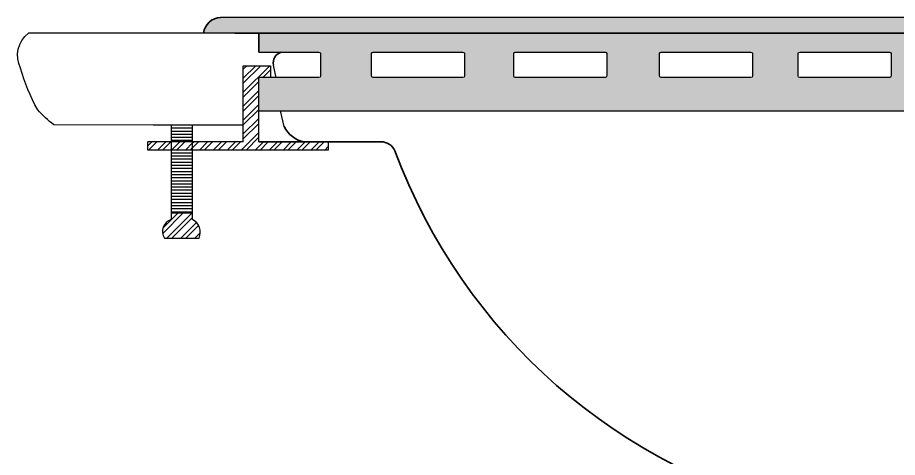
# Model space of a CAD drawing. Header units: millimetres. Extents: x 8119 to 10545, y -178 to 3253.
# Drawn here: x 8602.6 to 8886, y 1232.8 to 1374.5 of the extents above; entities that cross this region are included whole.
import ezdxf

# ---------------------------------------------------------------- set-up
doc = ezdxf.new("R2010")
doc.units = ezdxf.units.MM
doc.header["$LTSCALE"] = 0.2
doc.layers.add('LINE', color=7, linetype='Continuous', lineweight=25)
doc.layers.add('OUTLINE', color=11, linetype='Continuous', lineweight=35)
doc.layers.add('YA', color=7, linetype='Continuous')
pattern_1 = [(0, (0, 14.99999999999909), (0, 1), [])]
pattern_2 = [(45, (0, 14.99999999999909), (-2.245064030267288, 2.245064030267288), []), (45, (0, 16.58749999999909), (-2.245064030267288, 2.245064030267288), [])]

msp = doc.modelspace()

# ---------------------------------------------------------------- hatches: boundary and pattern name
at = {"layer": 'LINE'}
h = msp.add_hatch(color=256, dxfattribs=at)
h.dxf.hatch_style = 1
h.paths.add_polyline_path([(9167.932157636084, 1374.539040747728), (8667.990630947575, 1374.539040747728, 0.37914571094482), (8662.496234774137, 1369.539040747728), (8676.397252442046, 1369.539040747728), (9160.938448677764, 1369.539040740792), (9163.938448677765, 1369.539040740792), (9173.578064376165, 1369.539040742399, 0.3868985324241297)])
h = msp.add_hatch(color=256, dxfattribs=at)
h.dxf.hatch_style = 1
h.paths.add_polyline_path([(9155.785347384532, 1355.236813258537), (9155.485193960842, 1355.236813258541), (9128.750884577656, 1355.236813258541, -0.4142135623730907), (9128.250884577656, 1355.736813258541), (9128.250884577656, 1362.954862154469, -0.4142135623730951), (9128.750884577656, 1363.454862154469), (9155.785347384532, 1363.454862154469), (9155.785347384532, 1369.539040747727), (8680.292045328395, 1369.539040747727), (8680.292045328395, 1363.454862154469), (8699.667972436393, 1363.454862154469, -0.4142135623730951), (8700.167972436393, 1362.954862154469), (8700.167972436393, 1355.736813258541, -0.414213562373095), (8699.667972436393, 1355.236813258541), (8680.589105188885, 1355.236813258541), (8680.28895176468, 1355.236813258541), (8680.28895176468, 1344.539040747727), (9155.785347384375, 1344.53904074079)])
h.paths.add_polyline_path([(8716.610120400339, 1355.736813258541), (8716.610120400339, 1362.954862154469, -0.4142135623730951), (8717.110120400339, 1363.454862154469), (8746.058305273127, 1363.454862154469, -0.4142135623730951), (8746.558305273127, 1362.954862154469), (8746.558305273127, 1355.736813258541, -0.414213562373095), (8746.058305273127, 1355.236813258541), (8717.110120400339, 1355.236813258541, -0.4142135623730906)], flags=16)
h.paths.add_polyline_path([(8762.413231026052, 1355.736813258541), (8762.413231026052, 1362.954862154469, -0.4142135623730951), (8762.913231026052, 1363.454862154469), (8791.86141589884, 1363.454862154469, -0.4142135623730951), (8792.36141589884, 1362.954862154469), (8792.36141589884, 1355.736813258541, -0.4142135623730909), (8791.86141589884, 1355.236813258541), (8762.913231026052, 1355.236813258541, -0.4142135623730906)], flags=16)
h.paths.add_polyline_path([(8809.390776830727, 1355.736813258541), (8809.390776830727, 1362.954862154469, -0.414213562373094), (8809.890776830727, 1363.454862154469), (8838.838961703515, 1363.454862154469, -0.4142135623730951), (8839.338961703515, 1362.954862154469), (8839.338961703515, 1355.736813258541, -0.4142135623730991), (8838.838961703515, 1355.236813258541), (8809.890776830727, 1355.236813258541, -0.4142135623731031)], flags=16)
h.paths.add_polyline_path([(8854.019443034398, 1355.736813258541), (8854.019443034398, 1362.954862154469, -0.4142135623730951), (8854.519443034398, 1363.454862154469), (8883.467627907186, 1363.454862154469, -0.4142135623730951), (8883.967627907186, 1362.954862154469), (8883.967627907186, 1355.736813258541, -0.4142135623730991), (8883.467627907186, 1355.236813258541), (8854.519443034398, 1355.236813258541, -0.4142135623730865)], flags=16)
h.paths.add_polyline_path([(8899.822553660111, 1355.736813258541), (8899.822553660111, 1362.954862154469, -0.4142135623730951), (8900.322553660111, 1363.454862154469), (8929.2707385329, 1363.454862154469, -0.4142135623730951), (8929.7707385329, 1362.954862154469), (8929.7707385329, 1355.736813258541, -0.4142135623730991), (8929.2707385329, 1355.236813258541), (8900.322553660111, 1355.236813258541, -0.4142135623730865)], flags=16)
h.paths.add_polyline_path([(8945.625664285824, 1355.736813258541), (8945.625664285824, 1362.954862154469, -0.4142135623730951), (8946.125664285824, 1363.454862154469), (8975.073849158613, 1363.454862154469, -0.4142135623730951), (8975.573849158613, 1362.954862154469), (8975.573849158613, 1355.736813258541, -0.4142135623730991), (8975.073849158613, 1355.236813258541), (8946.125664285824, 1355.236813258541, -0.4142135623730865)], flags=16)
h.paths.add_polyline_path([(8990.841552700516, 1355.736813258541), (8990.841552700516, 1362.954862154469, -0.4142135623730951), (8991.341552700516, 1363.454862154469), (9020.289737573305, 1363.454862154469, -0.4142135623730951), (9020.789737573305, 1362.954862154469), (9020.789737573305, 1355.736813258541, -0.4142135623730991), (9020.289737573305, 1355.236813258541), (8991.341552700516, 1355.236813258541, -0.4142135623730865)], flags=16)
h.paths.add_polyline_path([(9037.23188553725, 1355.736813258541), (9037.23188553725, 1362.954862154469, -0.4142135623730951), (9037.73188553725, 1363.454862154469), (9066.680070410039, 1363.454862154469, -0.4142135623730951), (9067.180070410039, 1362.954862154469), (9067.180070410039, 1355.736813258541, -0.4142135623730991), (9066.680070410039, 1355.236813258541), (9037.73188553725, 1355.236813258541, -0.4142135623730865)], flags=16)
h.paths.add_polyline_path([(9082.447773951943, 1355.736813258541), (9082.447773951943, 1362.954862154469, -0.4142135623730951), (9082.947773951943, 1363.454862154469), (9111.89595882473, 1363.454862154469, -0.4142135623730951), (9112.39595882473, 1362.954862154469), (9112.39595882473, 1355.736813258541, -0.4142135623730991), (9111.89595882473, 1355.236813258541), (9082.947773951943, 1355.236813258541, -0.4142135623730865)], flags=16)
h = msp.add_hatch(dxfattribs=at)
h.set_pattern_fill('STEEL', color=256)
h.set_pattern_definition(pattern_2)
h.paths.add_polyline_path([(8680.28895176468, 1355.236813258541), (8680.589105188885, 1355.236813258541), (8684.05338719528, 1355.236813258541), (8684.05338719528, 1359.014719319038), (8675.28895176468, 1359.014719319038), (8675.28895176468, 1334.539040747727), (8658.930055210774, 1334.539040747727), (8658.930055210774, 1331.873035012706), (8702.668624617645, 1331.873035012706), (8702.668624617645, 1334.539040747728), (8680.28895176468, 1334.539040747728)])
h = msp.add_hatch(dxfattribs=at)
h.set_pattern_fill('_USER', color=256, pattern_type=0)
h.set_pattern_definition(pattern_1)
h.paths.add_polyline_path([(8658.930055210774, 1334.539040747727), (8658.930055210774, 1339.847564901035), (8651.995893911435, 1339.847564901035), (8651.995893911435, 1334.539040747727)])
h = msp.add_hatch(dxfattribs=at)
h.set_pattern_fill('STEEL', color=256)
h.set_pattern_definition(pattern_2)
h.paths.add_polyline_path([(8644.556129672565, 1334.539040747727), (8644.556129672565, 1331.873035012706), (8651.995893911435, 1331.873035012706), (8651.995893911435, 1334.539040747727)])
h = msp.add_hatch(dxfattribs=at)
h.set_pattern_fill('STEEL', color=256)
h.set_pattern_definition(pattern_2)
h.paths.add_polyline_path([(8651.995893911435, 1334.539040747727), (8651.995893911435, 1331.873035012706), (8658.930055210774, 1331.873035012706), (8658.930055210774, 1334.539040747727)])
h = msp.add_hatch(dxfattribs=at)
h.set_pattern_fill('_USER', color=256, pattern_type=0)
h.set_pattern_definition(pattern_1)
h.paths.add_polyline_path([(8658.930055210774, 1331.873035012706), (8651.995893911435, 1331.873035012706), (8651.995893911435, 1311.611398424816), (8658.930055210774, 1311.611398424816)])
h = msp.add_hatch(dxfattribs=at)
h.set_pattern_fill('STEEL', color=256)
h.set_pattern_definition(pattern_2)
h.paths.add_polyline_path([(8661.057200605455, 1303.480580130872, 0.3945847700318707), (8658.930055210774, 1309.471811386389), (8658.930055210774, 1311.611398424816), (8651.995893911435, 1311.611398424816), (8651.995893911435, 1309.507783633769, 0.4714804809515142), (8649.868748516756, 1303.480580130871)])

# ---------------------------------------------------------------- linework, layer by layer
at = {"layer": 'LINE', "color": 0}
for p, q in [((8675.589105188885, 1369.539040747727), (9155.785347384532, 1369.539040747727)), ((8680.28895176468, 1344.539040747727), (9155.785347384375, 1344.53904074079))]:
    msp.add_line(p, q, dxfattribs=at)
at = {"layer": 'LINE'}
for p, q in [((8675.28895176468, 1334.539040747727), (8675.28895176468, 1359.014719319038)), ((8675.28895176468, 1359.014719319038), (8684.05338719528, 1359.014719319038)), ((8684.05338719528, 1359.014719319038), (8684.05338719528, 1355.236813258541)), ((8685.91631177913, 1355.177238990896), (8685.009509718488, 1359.227020210487)), ((8680.28895176468, 1334.539040747727), (8680.28895176468, 1355.236813258541)), ((8680.589105188885, 1355.236813258541), (8680.28895176468, 1355.236813258541)), ((8688.488815120741, 1339.480126193697), (8687.294959584275, 1344.479819956446)), ((8644.556129672565, 1331.873035012706), (8644.556129672565, 1334.539040747727)), ((8670.043185826871, 1334.539040747728), (8670.043185826864, 1334.539040747727)), ((8702.668624617645, 1331.873035012706), (8644.556129672565, 1331.873035012706))]:
    msp.add_line(p, q, dxfattribs=at)
at = {"layer": 'LINE', "color": 7, "lineweight": 0}
for p, q in [((8684.05338719528, 1359.014719319038), (8675.28895176468, 1359.014719319038)), ((8675.28895176468, 1359.014719319038), (8675.28895176468, 1334.539040747727)), ((8684.05338719528, 1355.236813258541), (8684.05338719528, 1359.014719319038)), ((8658.930055210774, 1331.873035012706), (8702.668624617645, 1331.873035012706))]:
    msp.add_line(p, q, dxfattribs=at)
at = {"layer": 'OUTLINE', "color": 0}
for p, q in [((8675.589105188885, 1369.539040747727), (8672.589105188885, 1369.539040747727)), ((8678.589105188885, 1369.539040747728), (9157.537149574862, 1369.539040747727)), ((8680.292045328395, 1363.454862154469), (8680.292045328395, 1369.539040747727)), ((8719.587863116012, 1334.539040747727), (8685.589105188883, 1334.539040747727))]:
    msp.add_line(p, q, dxfattribs=at)
for centre, radius, start, end in [((8668.066386230612, 1368.936955909212), 5.602597022885604, 90.77474611289023, 173.8307775634696), ((8688.578878340566, 1359.94131710833), 3.640139065824568, 108.3840807379932, 191.316463875438), ((8696.472113885087, 1343.128818265641), 8.777585829640334, 204.5623274401113, 260.1056496320741), ((8719.587863116012, 1329.539040747727), 5, 24.24213352444113, 90), ((8719.587863116012, 1329.539040747727), 5, 24.24213352444113, 90), ((8898.837074287841, 1396.308891768954), 186.2925457361717, 200.3279932853428, 257.3491096100116)]:
    msp.add_arc(centre, radius, start, end, dxfattribs=at)
at = {"layer": 'YA', "color": 0}
for p, q in [((9168.083668202149, 1374.539040747728), (8667.990630947575, 1374.539040747728)), ((9218.789834911504, 1369.539040747728), (8606.07946529891, 1369.539040747728)), ((8675.28895176468, 1339.847564901035), (8646.231979420172, 1339.847564901035)), ((8651.995893911435, 1339.847564901035), (8651.995893911435, 1309.507783633769)), ((8658.930055210774, 1309.471811386389), (8658.930055210774, 1339.847564901035)), ((8675.28895176468, 1334.539040747727), (8644.556129672565, 1334.539040747727)), ((8685.589105188885, 1334.539040747728), (8680.28895176468, 1334.539040747727)), ((8680.28895176468, 1334.539040747728), (8702.668624617645, 1334.539040747728)), ((8702.668624617645, 1334.539040747728), (8702.668624617645, 1331.873035012706)), ((8702.668624617645, 1331.873035012706), (8675.465369362075, 1331.873035012706)), ((8651.995893911435, 1311.611398424816), (8658.930055210774, 1311.611398424816))]:
    msp.add_line(p, q, dxfattribs=at)
for points in [[(8646.231979420172, 1339.847564901035), (8614.28649315294, 1339.977964226764, -0.06244544246272812), (8609.053301610176, 1344.869857976857, -0.0622407319730647), (8603.526743018963, 1358.262656688914, -0.3546183978697551), (8606.07946529891, 1369.539040747728)], [(8680.292045328395, 1363.454862154469), (8699.667972436393, 1363.454862154469, -0.414213562373095), (8700.167972436393, 1362.954862154469), (8700.167972436393, 1355.736813258541, -0.4142135623731036), (8699.667972436393, 1355.236813258541), (8680.589105188885, 1355.236813258541)], [(8651.995893911435, 1309.507783633769, 0.4714804809515141), (8649.868748516756, 1303.480580130871), (8661.057200605455, 1303.480580130872, 0.3945847700318707), (8658.930055210774, 1309.471811386389, 0.3945847700318707)]]:
    msp.add_lwpolyline(points, format="xyb", dxfattribs=at)
for points in [[(8717.110120400339, 1363.454862154469), (8746.058305273127, 1363.454862154469, -0.414213562373095), (8746.558305273127, 1362.954862154469), (8746.558305273127, 1355.736813258541, -0.4142135623731036), (8746.058305273127, 1355.236813258541), (8717.110120400339, 1355.236813258541, -0.4142135623730864), (8716.610120400339, 1355.736813258541), (8716.610120400339, 1362.954862154469, -0.414213562373095)], [(8762.913231026052, 1363.454862154469), (8791.86141589884, 1363.454862154469, -0.414213562373095), (8792.36141589884, 1362.954862154469), (8792.36141589884, 1355.736813258541, -0.4142135623731036), (8791.86141589884, 1355.236813258541), (8762.913231026052, 1355.236813258541, -0.4142135623730864), (8762.413231026052, 1355.736813258541), (8762.413231026052, 1362.954862154469, -0.414213562373095)], [(8809.890776830727, 1363.454862154469), (8838.838961703515, 1363.454862154469, -0.414213562373095), (8839.338961703515, 1362.954862154469), (8839.338961703515, 1355.736813258541, -0.4142135623731036), (8838.838961703515, 1355.236813258541), (8809.890776830727, 1355.236813258541, -0.4142135623730864), (8809.390776830727, 1355.736813258541), (8809.390776830727, 1362.954862154469, -0.414213562373095)], [(8809.890776830727, 1363.454862154469), (8838.838961703515, 1363.454862154469, -0.414213562373095), (8839.338961703515, 1362.954862154469), (8839.338961703515, 1355.736813258541, -0.4142135623731036), (8838.838961703515, 1355.236813258541), (8809.890776830727, 1355.236813258541, -0.4142135623730864), (8809.390776830727, 1355.736813258541), (8809.390776830727, 1362.954862154469, -0.414213562373095)], [(8854.519443034398, 1363.454862154469), (8883.467627907186, 1363.454862154469, -0.414213562373095), (8883.967627907186, 1362.954862154469), (8883.967627907186, 1355.736813258541, -0.4142135623731036), (8883.467627907186, 1355.236813258541), (8854.519443034398, 1355.236813258541, -0.4142135623730864), (8854.019443034398, 1355.736813258541), (8854.019443034398, 1362.954862154469, -0.414213562373095)]]:
    msp.add_lwpolyline(points, format="xyb", close=True, dxfattribs=at)

doc.saveas('drawing.dxf')
